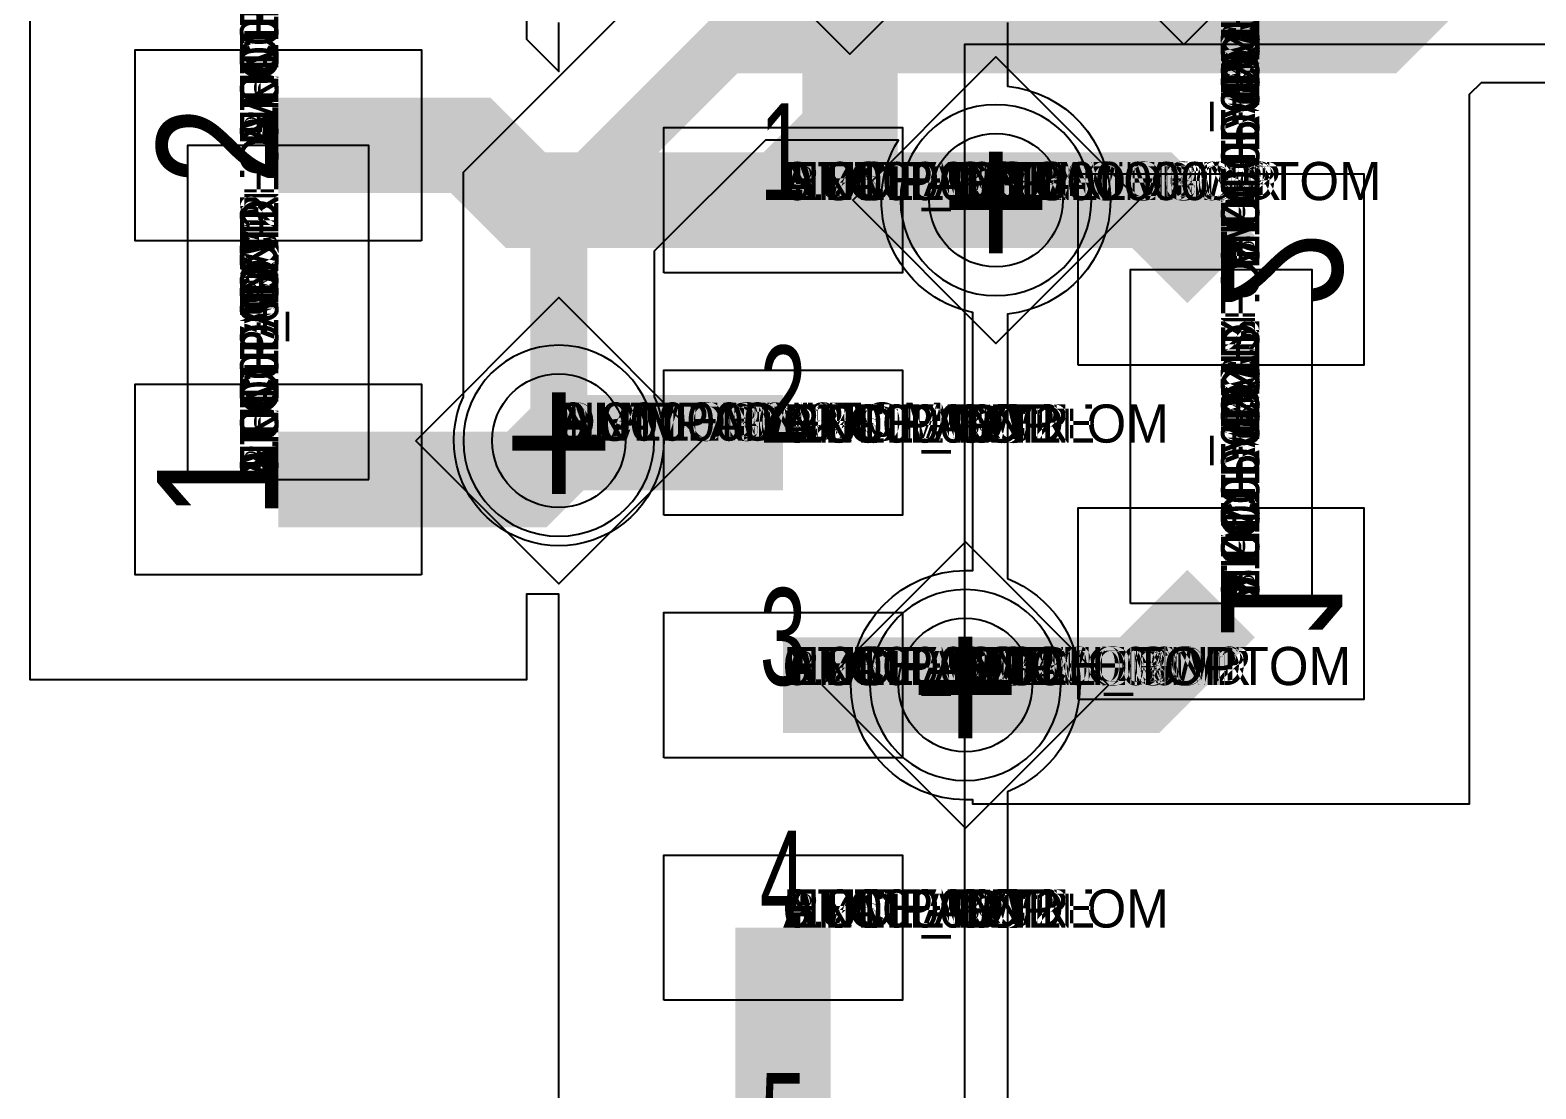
# Model space of a CAD drawing. Extents: x 0 to 323, y 0 to 320.
# Drawn here: x 41.52 to 49.41, y 248.64 to 254.18 of the extents above; entities that cross this region are included whole.
import ezdxf
from ezdxf.enums import TextEntityAlignment as Align

# ---------------------------------------------------------------- set-up
doc = ezdxf.new("R2010")
doc.units = 0
doc.header["$MEASUREMENT"] = 0
doc.layers.get('0').update_dxf_attribs({"linetype": 'CONTINUOUS'})
for name, color, linetype in [('CDN_FIGURES', 7, 'CONTINUOUS'), ('ETCH_BOTTOM', 7, 'CONTINUOUS'), ('ETCH_GND', 3, 'CONTINUOUS'), ('ETCH_INT1', 4, 'CONTINUOUS'), ('ETCH_INT2', 5, 'CONTINUOUS'), ('ETCH_PWR', 6, 'CONTINUOUS'), ('ETCH_TOP', 2, 'CONTINUOUS'), ('MANUFACTURING_NCLEGEND-1-6', 8, 'CONTINUOUS'), ('PACKAGE_GEOMETRY_ASSEMBLY_TOP', 11, 'CONTINUOUS'), ('PACKAGE_GEOMETRY_PIN_NUMBER', 9, 'CONTINUOUS')]:
    doc.layers.add(name, color=color, linetype=linetype)

# ---------------------------------------------------------------- blocks, each defined once
blk = doc.blocks.new('FIGURE_DIAMOND')
at = {"layer": 'CDN_FIGURES'}
blk.add_lwpolyline([(-0.5, 0), (0, 0.5), (0.5, 0), (0, -0.5)], close=True, dxfattribs=at)
blk = doc.blocks.new('PAD_INFO')
for tag in ['SHAPE_TYPE', 'PAD_HEIGHT', 'PAD_LAYER', 'PAD_TYPE', 'PAD_WIDTH']:
    blk.add_attdef(tag, (0, 0), '', height=0.2)
at = {"flags": 2}
blk.add_attdef('CDN_TYPE', (0, 0), '', height=0.2, dxfattribs=at)
blk = doc.blocks.new('DRILL_INFO')
at = {"flags": 2}
blk.add_attdef('CDN_TYPE', (0, 0), '', height=0.2, dxfattribs=at)
for tag in ['FSHAPE', 'FCHAR', 'DRILL_HEIGHT', 'DIAMETER', 'PLATED', 'DRILL_WIDTH']:
    blk.add_attdef(tag, (0, 0), '', height=0.2)
blk = doc.blocks.new('VIA0700X0300')
at = {"layer": 'ETCH_BOTTOM'}
blk.add_circle((0, 0), 0.35, dxfattribs=at)
at = {"layer": 'ETCH_GND'}
blk.add_circle((0, 0), 0.35, dxfattribs=at)
at = {"layer": 'ETCH_INT1'}
blk.add_circle((0, 0), 0.35, dxfattribs=at)
at = {"layer": 'ETCH_INT2'}
blk.add_circle((0, 0), 0.35, dxfattribs=at)
at = {"layer": 'ETCH_PWR'}
blk.add_circle((0, 0), 0.35, dxfattribs=at)
at = {"layer": 'ETCH_TOP'}
blk.add_circle((0, 0), 0.35, dxfattribs=at)
ref = blk.add_blockref('PAD_INFO', (0, 0))
ref.add_attrib('PAD_LAYER', 'ETCH_TOP', (0, 0), dxfattribs={"height": 0.2})
ref.add_attrib('SHAPE_TYPE', 'NULL', (0, 0), dxfattribs={"height": 0.2})
ref.add_attrib('PAD_TYPE', 'ANTIPAD', (0, 0), dxfattribs={"height": 0.2})
ref.add_attrib('PAD_WIDTH', '0.000000', (0, 0), dxfattribs={"height": 0.2})
ref.add_attrib('PAD_HEIGHT', '0.000000', (0, 0), dxfattribs={"height": 0.2})
ref = blk.add_blockref('PAD_INFO', (0, 0))
ref.add_attrib('PAD_LAYER', 'ETCH_GND', (0, 0), dxfattribs={"height": 0.2})
ref.add_attrib('SHAPE_TYPE', 'NULL', (0, 0), dxfattribs={"height": 0.2})
ref.add_attrib('PAD_TYPE', 'ANTIPAD', (0, 0), dxfattribs={"height": 0.2})
ref.add_attrib('PAD_WIDTH', '0.000000', (0, 0), dxfattribs={"height": 0.2})
ref.add_attrib('PAD_HEIGHT', '0.000000', (0, 0), dxfattribs={"height": 0.2})
ref = blk.add_blockref('PAD_INFO', (0, 0))
ref.add_attrib('PAD_LAYER', 'ETCH_INT1', (0, 0), dxfattribs={"height": 0.2})
ref.add_attrib('SHAPE_TYPE', 'NULL', (0, 0), dxfattribs={"height": 0.2})
ref.add_attrib('PAD_TYPE', 'ANTIPAD', (0, 0), dxfattribs={"height": 0.2})
ref.add_attrib('PAD_WIDTH', '0.000000', (0, 0), dxfattribs={"height": 0.2})
ref.add_attrib('PAD_HEIGHT', '0.000000', (0, 0), dxfattribs={"height": 0.2})
ref = blk.add_blockref('PAD_INFO', (0, 0))
ref.add_attrib('PAD_LAYER', 'ETCH_INT2', (0, 0), dxfattribs={"height": 0.2})
ref.add_attrib('SHAPE_TYPE', 'NULL', (0, 0), dxfattribs={"height": 0.2})
ref.add_attrib('PAD_TYPE', 'ANTIPAD', (0, 0), dxfattribs={"height": 0.2})
ref.add_attrib('PAD_WIDTH', '0.000000', (0, 0), dxfattribs={"height": 0.2})
ref.add_attrib('PAD_HEIGHT', '0.000000', (0, 0), dxfattribs={"height": 0.2})
ref = blk.add_blockref('PAD_INFO', (0, 0))
ref.add_attrib('PAD_LAYER', 'ETCH_PWR', (0, 0), dxfattribs={"height": 0.2})
ref.add_attrib('SHAPE_TYPE', 'NULL', (0, 0), dxfattribs={"height": 0.2})
ref.add_attrib('PAD_TYPE', 'ANTIPAD', (0, 0), dxfattribs={"height": 0.2})
ref.add_attrib('PAD_WIDTH', '0.000000', (0, 0), dxfattribs={"height": 0.2})
ref.add_attrib('PAD_HEIGHT', '0.000000', (0, 0), dxfattribs={"height": 0.2})
ref = blk.add_blockref('PAD_INFO', (0, 0))
ref.add_attrib('PAD_LAYER', 'ETCH_BOTTOM', (0, 0), dxfattribs={"height": 0.2})
ref.add_attrib('SHAPE_TYPE', 'NULL', (0, 0), dxfattribs={"height": 0.2})
ref.add_attrib('PAD_TYPE', 'ANTIPAD', (0, 0), dxfattribs={"height": 0.2})
ref.add_attrib('PAD_WIDTH', '0.000000', (0, 0), dxfattribs={"height": 0.2})
ref.add_attrib('PAD_HEIGHT', '0.000000', (0, 0), dxfattribs={"height": 0.2})
ref = blk.add_blockref('PAD_INFO', (0, 0))
ref.add_attrib('PAD_LAYER', 'ETCH_TOP', (0, 0), dxfattribs={"height": 0.2})
ref.add_attrib('SHAPE_TYPE', 'NULL', (0, 0), dxfattribs={"height": 0.2})
ref.add_attrib('PAD_TYPE', 'THERMAL', (0, 0), dxfattribs={"height": 0.2})
ref.add_attrib('PAD_WIDTH', '0.000000', (0, 0), dxfattribs={"height": 0.2})
ref.add_attrib('PAD_HEIGHT', '0.000000', (0, 0), dxfattribs={"height": 0.2})
ref = blk.add_blockref('PAD_INFO', (0, 0))
ref.add_attrib('PAD_LAYER', 'ETCH_GND', (0, 0), dxfattribs={"height": 0.2})
ref.add_attrib('SHAPE_TYPE', 'NULL', (0, 0), dxfattribs={"height": 0.2})
ref.add_attrib('PAD_TYPE', 'THERMAL', (0, 0), dxfattribs={"height": 0.2})
ref.add_attrib('PAD_WIDTH', '0.000000', (0, 0), dxfattribs={"height": 0.2})
ref.add_attrib('PAD_HEIGHT', '0.000000', (0, 0), dxfattribs={"height": 0.2})
ref = blk.add_blockref('PAD_INFO', (0, 0))
ref.add_attrib('PAD_LAYER', 'ETCH_INT1', (0, 0), dxfattribs={"height": 0.2})
ref.add_attrib('SHAPE_TYPE', 'NULL', (0, 0), dxfattribs={"height": 0.2})
ref.add_attrib('PAD_TYPE', 'THERMAL', (0, 0), dxfattribs={"height": 0.2})
ref.add_attrib('PAD_WIDTH', '0.000000', (0, 0), dxfattribs={"height": 0.2})
ref.add_attrib('PAD_HEIGHT', '0.000000', (0, 0), dxfattribs={"height": 0.2})
ref = blk.add_blockref('PAD_INFO', (0, 0))
ref.add_attrib('PAD_LAYER', 'ETCH_INT2', (0, 0), dxfattribs={"height": 0.2})
ref.add_attrib('SHAPE_TYPE', 'NULL', (0, 0), dxfattribs={"height": 0.2})
ref.add_attrib('PAD_TYPE', 'THERMAL', (0, 0), dxfattribs={"height": 0.2})
ref.add_attrib('PAD_WIDTH', '0.000000', (0, 0), dxfattribs={"height": 0.2})
ref.add_attrib('PAD_HEIGHT', '0.000000', (0, 0), dxfattribs={"height": 0.2})
ref = blk.add_blockref('PAD_INFO', (0, 0))
ref.add_attrib('PAD_LAYER', 'ETCH_PWR', (0, 0), dxfattribs={"height": 0.2})
ref.add_attrib('SHAPE_TYPE', 'NULL', (0, 0), dxfattribs={"height": 0.2})
ref.add_attrib('PAD_TYPE', 'THERMAL', (0, 0), dxfattribs={"height": 0.2})
ref.add_attrib('PAD_WIDTH', '0.000000', (0, 0), dxfattribs={"height": 0.2})
ref.add_attrib('PAD_HEIGHT', '0.000000', (0, 0), dxfattribs={"height": 0.2})
ref = blk.add_blockref('PAD_INFO', (0, 0))
ref.add_attrib('PAD_LAYER', 'ETCH_BOTTOM', (0, 0), dxfattribs={"height": 0.2})
ref.add_attrib('SHAPE_TYPE', 'NULL', (0, 0), dxfattribs={"height": 0.2})
ref.add_attrib('PAD_TYPE', 'THERMAL', (0, 0), dxfattribs={"height": 0.2})
ref.add_attrib('PAD_WIDTH', '0.000000', (0, 0), dxfattribs={"height": 0.2})
ref.add_attrib('PAD_HEIGHT', '0.000000', (0, 0), dxfattribs={"height": 0.2})
ref = blk.add_blockref('PAD_INFO', (0, 0))
ref.add_attrib('PAD_LAYER', 'ETCH_TOP', (0, 0), dxfattribs={"height": 0.2})
ref.add_attrib('SHAPE_TYPE', 'CIRCLE', (0, 0), dxfattribs={"height": 0.2})
ref.add_attrib('PAD_TYPE', 'REGULAR', (0, 0), dxfattribs={"height": 0.2})
ref.add_attrib('PAD_WIDTH', '0.700000', (0, 0), dxfattribs={"height": 0.2})
ref.add_attrib('PAD_HEIGHT', '0.700000', (0, 0), dxfattribs={"height": 0.2})
ref = blk.add_blockref('PAD_INFO', (0, 0))
ref.add_attrib('PAD_LAYER', 'ETCH_GND', (0, 0), dxfattribs={"height": 0.2})
ref.add_attrib('SHAPE_TYPE', 'CIRCLE', (0, 0), dxfattribs={"height": 0.2})
ref.add_attrib('PAD_TYPE', 'REGULAR', (0, 0), dxfattribs={"height": 0.2})
ref.add_attrib('PAD_WIDTH', '0.700000', (0, 0), dxfattribs={"height": 0.2})
ref.add_attrib('PAD_HEIGHT', '0.700000', (0, 0), dxfattribs={"height": 0.2})
ref = blk.add_blockref('PAD_INFO', (0, 0))
ref.add_attrib('PAD_LAYER', 'ETCH_INT1', (0, 0), dxfattribs={"height": 0.2})
ref.add_attrib('SHAPE_TYPE', 'CIRCLE', (0, 0), dxfattribs={"height": 0.2})
ref.add_attrib('PAD_TYPE', 'REGULAR', (0, 0), dxfattribs={"height": 0.2})
ref.add_attrib('PAD_WIDTH', '0.700000', (0, 0), dxfattribs={"height": 0.2})
ref.add_attrib('PAD_HEIGHT', '0.700000', (0, 0), dxfattribs={"height": 0.2})
ref = blk.add_blockref('PAD_INFO', (0, 0))
ref.add_attrib('PAD_LAYER', 'ETCH_INT2', (0, 0), dxfattribs={"height": 0.2})
ref.add_attrib('SHAPE_TYPE', 'CIRCLE', (0, 0), dxfattribs={"height": 0.2})
ref.add_attrib('PAD_TYPE', 'REGULAR', (0, 0), dxfattribs={"height": 0.2})
ref.add_attrib('PAD_WIDTH', '0.700000', (0, 0), dxfattribs={"height": 0.2})
ref.add_attrib('PAD_HEIGHT', '0.700000', (0, 0), dxfattribs={"height": 0.2})
ref = blk.add_blockref('PAD_INFO', (0, 0))
ref.add_attrib('PAD_LAYER', 'ETCH_PWR', (0, 0), dxfattribs={"height": 0.2})
ref.add_attrib('SHAPE_TYPE', 'CIRCLE', (0, 0), dxfattribs={"height": 0.2})
ref.add_attrib('PAD_TYPE', 'REGULAR', (0, 0), dxfattribs={"height": 0.2})
ref.add_attrib('PAD_WIDTH', '0.700000', (0, 0), dxfattribs={"height": 0.2})
ref.add_attrib('PAD_HEIGHT', '0.700000', (0, 0), dxfattribs={"height": 0.2})
ref = blk.add_blockref('PAD_INFO', (0, 0))
ref.add_attrib('PAD_LAYER', 'ETCH_BOTTOM', (0, 0), dxfattribs={"height": 0.2})
ref.add_attrib('SHAPE_TYPE', 'CIRCLE', (0, 0), dxfattribs={"height": 0.2})
ref.add_attrib('PAD_TYPE', 'REGULAR', (0, 0), dxfattribs={"height": 0.2})
ref.add_attrib('PAD_WIDTH', '0.700000', (0, 0), dxfattribs={"height": 0.2})
ref.add_attrib('PAD_HEIGHT', '0.700000', (0, 0), dxfattribs={"height": 0.2})
ref = blk.add_blockref('DRILL_INFO', (0, 0))
ref.add_attrib('DIAMETER', '0.300000', (0, 0), dxfattribs={"height": 0.2})
ref.add_attrib('PLATED', 'PLATED', (0, 0), dxfattribs={"height": 0.2})
ref.add_attrib('FSHAPE', 'DIAMOND', (0, 0), dxfattribs={"height": 0.2})
ref.add_attrib('FCHAR', '+', (0, 0), dxfattribs={"height": 0.2})
ref.add_attrib('DRILL_WIDTH', '1.500000', (0, 0), dxfattribs={"height": 0.2})
ref.add_attrib('DRILL_HEIGHT', '1.500000', (0, 0), dxfattribs={"height": 0.2})
for tag in ['CDN_TYPE', 'PIN']:
    blk.add_attdef(tag, (0, 0), '', height=0.2)
at = {"flags": 2}
for tag in ['PSTKNAME', 'BBV']:
    blk.add_attdef(tag, (0, 0), '', height=0.2, dxfattribs=at)
blk = doc.blocks.new('RC1000X1500TS')
at = {"layer": 'ETCH_TOP'}
blk.add_lwpolyline([(-0.5, -0.75), (-0.5, 0.75), (0.5, 0.75), (0.5, -0.75)], close=True, dxfattribs=at)
ref = blk.add_blockref('PAD_INFO', (0, 0))
ref.add_attrib('PAD_LAYER', 'ETCH_TOP', (0, 0), dxfattribs={"height": 0.2})
ref.add_attrib('SHAPE_TYPE', 'NULL', (0, 0), dxfattribs={"height": 0.2})
ref.add_attrib('PAD_TYPE', 'ANTIPAD', (0, 0), dxfattribs={"height": 0.2})
ref.add_attrib('PAD_WIDTH', '0.000000', (0, 0), dxfattribs={"height": 0.2})
ref.add_attrib('PAD_HEIGHT', '0.000000', (0, 0), dxfattribs={"height": 0.2})
ref = blk.add_blockref('PAD_INFO', (0, 0))
ref.add_attrib('PAD_LAYER', 'ETCH_GND', (0, 0), dxfattribs={"height": 0.2})
ref.add_attrib('SHAPE_TYPE', 'NULL', (0, 0), dxfattribs={"height": 0.2})
ref.add_attrib('PAD_TYPE', 'ANTIPAD', (0, 0), dxfattribs={"height": 0.2})
ref.add_attrib('PAD_WIDTH', '0.000000', (0, 0), dxfattribs={"height": 0.2})
ref.add_attrib('PAD_HEIGHT', '0.000000', (0, 0), dxfattribs={"height": 0.2})
ref = blk.add_blockref('PAD_INFO', (0, 0))
ref.add_attrib('PAD_LAYER', 'ETCH_INT1', (0, 0), dxfattribs={"height": 0.2})
ref.add_attrib('SHAPE_TYPE', 'NULL', (0, 0), dxfattribs={"height": 0.2})
ref.add_attrib('PAD_TYPE', 'ANTIPAD', (0, 0), dxfattribs={"height": 0.2})
ref.add_attrib('PAD_WIDTH', '0.000000', (0, 0), dxfattribs={"height": 0.2})
ref.add_attrib('PAD_HEIGHT', '0.000000', (0, 0), dxfattribs={"height": 0.2})
ref = blk.add_blockref('PAD_INFO', (0, 0))
ref.add_attrib('PAD_LAYER', 'ETCH_INT2', (0, 0), dxfattribs={"height": 0.2})
ref.add_attrib('SHAPE_TYPE', 'NULL', (0, 0), dxfattribs={"height": 0.2})
ref.add_attrib('PAD_TYPE', 'ANTIPAD', (0, 0), dxfattribs={"height": 0.2})
ref.add_attrib('PAD_WIDTH', '0.000000', (0, 0), dxfattribs={"height": 0.2})
ref.add_attrib('PAD_HEIGHT', '0.000000', (0, 0), dxfattribs={"height": 0.2})
ref = blk.add_blockref('PAD_INFO', (0, 0))
ref.add_attrib('PAD_LAYER', 'ETCH_PWR', (0, 0), dxfattribs={"height": 0.2})
ref.add_attrib('SHAPE_TYPE', 'NULL', (0, 0), dxfattribs={"height": 0.2})
ref.add_attrib('PAD_TYPE', 'ANTIPAD', (0, 0), dxfattribs={"height": 0.2})
ref.add_attrib('PAD_WIDTH', '0.000000', (0, 0), dxfattribs={"height": 0.2})
ref.add_attrib('PAD_HEIGHT', '0.000000', (0, 0), dxfattribs={"height": 0.2})
ref = blk.add_blockref('PAD_INFO', (0, 0))
ref.add_attrib('PAD_LAYER', 'ETCH_BOTTOM', (0, 0), dxfattribs={"height": 0.2})
ref.add_attrib('SHAPE_TYPE', 'NULL', (0, 0), dxfattribs={"height": 0.2})
ref.add_attrib('PAD_TYPE', 'ANTIPAD', (0, 0), dxfattribs={"height": 0.2})
ref.add_attrib('PAD_WIDTH', '0.000000', (0, 0), dxfattribs={"height": 0.2})
ref.add_attrib('PAD_HEIGHT', '0.000000', (0, 0), dxfattribs={"height": 0.2})
ref = blk.add_blockref('PAD_INFO', (0, 0))
ref.add_attrib('PAD_LAYER', 'ETCH_TOP', (0, 0), dxfattribs={"height": 0.2})
ref.add_attrib('SHAPE_TYPE', 'NULL', (0, 0), dxfattribs={"height": 0.2})
ref.add_attrib('PAD_TYPE', 'THERMAL', (0, 0), dxfattribs={"height": 0.2})
ref.add_attrib('PAD_WIDTH', '0.000000', (0, 0), dxfattribs={"height": 0.2})
ref.add_attrib('PAD_HEIGHT', '0.000000', (0, 0), dxfattribs={"height": 0.2})
ref = blk.add_blockref('PAD_INFO', (0, 0))
ref.add_attrib('PAD_LAYER', 'ETCH_GND', (0, 0), dxfattribs={"height": 0.2})
ref.add_attrib('SHAPE_TYPE', 'NULL', (0, 0), dxfattribs={"height": 0.2})
ref.add_attrib('PAD_TYPE', 'THERMAL', (0, 0), dxfattribs={"height": 0.2})
ref.add_attrib('PAD_WIDTH', '0.000000', (0, 0), dxfattribs={"height": 0.2})
ref.add_attrib('PAD_HEIGHT', '0.000000', (0, 0), dxfattribs={"height": 0.2})
ref = blk.add_blockref('PAD_INFO', (0, 0))
ref.add_attrib('PAD_LAYER', 'ETCH_INT1', (0, 0), dxfattribs={"height": 0.2})
ref.add_attrib('SHAPE_TYPE', 'NULL', (0, 0), dxfattribs={"height": 0.2})
ref.add_attrib('PAD_TYPE', 'THERMAL', (0, 0), dxfattribs={"height": 0.2})
ref.add_attrib('PAD_WIDTH', '0.000000', (0, 0), dxfattribs={"height": 0.2})
ref.add_attrib('PAD_HEIGHT', '0.000000', (0, 0), dxfattribs={"height": 0.2})
ref = blk.add_blockref('PAD_INFO', (0, 0))
ref.add_attrib('PAD_LAYER', 'ETCH_INT2', (0, 0), dxfattribs={"height": 0.2})
ref.add_attrib('SHAPE_TYPE', 'NULL', (0, 0), dxfattribs={"height": 0.2})
ref.add_attrib('PAD_TYPE', 'THERMAL', (0, 0), dxfattribs={"height": 0.2})
ref.add_attrib('PAD_WIDTH', '0.000000', (0, 0), dxfattribs={"height": 0.2})
ref.add_attrib('PAD_HEIGHT', '0.000000', (0, 0), dxfattribs={"height": 0.2})
ref = blk.add_blockref('PAD_INFO', (0, 0))
ref.add_attrib('PAD_LAYER', 'ETCH_PWR', (0, 0), dxfattribs={"height": 0.2})
ref.add_attrib('SHAPE_TYPE', 'NULL', (0, 0), dxfattribs={"height": 0.2})
ref.add_attrib('PAD_TYPE', 'THERMAL', (0, 0), dxfattribs={"height": 0.2})
ref.add_attrib('PAD_WIDTH', '0.000000', (0, 0), dxfattribs={"height": 0.2})
ref.add_attrib('PAD_HEIGHT', '0.000000', (0, 0), dxfattribs={"height": 0.2})
ref = blk.add_blockref('PAD_INFO', (0, 0))
ref.add_attrib('PAD_LAYER', 'ETCH_BOTTOM', (0, 0), dxfattribs={"height": 0.2})
ref.add_attrib('SHAPE_TYPE', 'NULL', (0, 0), dxfattribs={"height": 0.2})
ref.add_attrib('PAD_TYPE', 'THERMAL', (0, 0), dxfattribs={"height": 0.2})
ref.add_attrib('PAD_WIDTH', '0.000000', (0, 0), dxfattribs={"height": 0.2})
ref.add_attrib('PAD_HEIGHT', '0.000000', (0, 0), dxfattribs={"height": 0.2})
ref = blk.add_blockref('PAD_INFO', (0, 0))
ref.add_attrib('PAD_LAYER', 'ETCH_GND', (0, 0), dxfattribs={"height": 0.2})
ref.add_attrib('SHAPE_TYPE', 'NULL', (0, 0), dxfattribs={"height": 0.2})
ref.add_attrib('PAD_TYPE', 'REGULAR', (0, 0), dxfattribs={"height": 0.2})
ref.add_attrib('PAD_WIDTH', '0.000000', (0, 0), dxfattribs={"height": 0.2})
ref.add_attrib('PAD_HEIGHT', '0.000000', (0, 0), dxfattribs={"height": 0.2})
ref = blk.add_blockref('PAD_INFO', (0, 0))
ref.add_attrib('PAD_LAYER', 'ETCH_INT1', (0, 0), dxfattribs={"height": 0.2})
ref.add_attrib('SHAPE_TYPE', 'NULL', (0, 0), dxfattribs={"height": 0.2})
ref.add_attrib('PAD_TYPE', 'REGULAR', (0, 0), dxfattribs={"height": 0.2})
ref.add_attrib('PAD_WIDTH', '0.000000', (0, 0), dxfattribs={"height": 0.2})
ref.add_attrib('PAD_HEIGHT', '0.000000', (0, 0), dxfattribs={"height": 0.2})
ref = blk.add_blockref('PAD_INFO', (0, 0))
ref.add_attrib('PAD_LAYER', 'ETCH_INT2', (0, 0), dxfattribs={"height": 0.2})
ref.add_attrib('SHAPE_TYPE', 'NULL', (0, 0), dxfattribs={"height": 0.2})
ref.add_attrib('PAD_TYPE', 'REGULAR', (0, 0), dxfattribs={"height": 0.2})
ref.add_attrib('PAD_WIDTH', '0.000000', (0, 0), dxfattribs={"height": 0.2})
ref.add_attrib('PAD_HEIGHT', '0.000000', (0, 0), dxfattribs={"height": 0.2})
ref = blk.add_blockref('PAD_INFO', (0, 0))
ref.add_attrib('PAD_LAYER', 'ETCH_PWR', (0, 0), dxfattribs={"height": 0.2})
ref.add_attrib('SHAPE_TYPE', 'NULL', (0, 0), dxfattribs={"height": 0.2})
ref.add_attrib('PAD_TYPE', 'REGULAR', (0, 0), dxfattribs={"height": 0.2})
ref.add_attrib('PAD_WIDTH', '0.000000', (0, 0), dxfattribs={"height": 0.2})
ref.add_attrib('PAD_HEIGHT', '0.000000', (0, 0), dxfattribs={"height": 0.2})
ref = blk.add_blockref('PAD_INFO', (0, 0))
ref.add_attrib('PAD_LAYER', 'ETCH_BOTTOM', (0, 0), dxfattribs={"height": 0.2})
ref.add_attrib('SHAPE_TYPE', 'NULL', (0, 0), dxfattribs={"height": 0.2})
ref.add_attrib('PAD_TYPE', 'REGULAR', (0, 0), dxfattribs={"height": 0.2})
ref.add_attrib('PAD_WIDTH', '0.000000', (0, 0), dxfattribs={"height": 0.2})
ref.add_attrib('PAD_HEIGHT', '0.000000', (0, 0), dxfattribs={"height": 0.2})
ref = blk.add_blockref('DRILL_INFO', (0, 0))
ref.add_attrib('DIAMETER', '0.000000', (0, 0), dxfattribs={"height": 0.2})
ref.add_attrib('PLATED', 'PLATED', (0, 0), dxfattribs={"height": 0.2})
ref.add_attrib('FSHAPE', 'NULL', (0, 0), dxfattribs={"height": 0.2})
ref.add_attrib('DRILL_WIDTH', '0.000000', (0, 0), dxfattribs={"height": 0.2})
ref.add_attrib('DRILL_HEIGHT', '0.000000', (0, 0), dxfattribs={"height": 0.2})
ref = blk.add_blockref('PAD_INFO', (0, 0))
ref.add_attrib('PAD_LAYER', 'ETCH_TOP', (0, 0), dxfattribs={"height": 0.2})
ref.add_attrib('SHAPE_TYPE', 'RECTANGLE', (0, 0), dxfattribs={"height": 0.2})
ref.add_attrib('PAD_TYPE', 'REGULAR', (0, 0), dxfattribs={"height": 0.2})
ref.add_attrib('PAD_WIDTH', '1.000000', (0, 0), dxfattribs={"height": 0.2})
ref.add_attrib('PAD_HEIGHT', '1.500000', (0, 0), dxfattribs={"height": 0.2})
for tag in ['CDN_TYPE', 'PIN']:
    blk.add_attdef(tag, (0, 0), '', height=0.2)
at = {"flags": 2}
for tag in ['PSTKNAME', 'BBV']:
    blk.add_attdef(tag, (0, 0), '', height=0.2, dxfattribs=at)
blk = doc.blocks.new('F56')
at = {"layer": 'PACKAGE_GEOMETRY_ASSEMBLY_TOP'}
blk.add_lwpolyline([(0, -0.475), (1.75, -0.475), (1.75, 0.475), (0, 0.475)], close=True, dxfattribs=at)
at = {"layer": 'ETCH_TOP'}
ref = blk.add_blockref('RC1000X1500TS', (0, 0), dxfattribs=at)
ref.add_attrib('CDN_TYPE', 'PIN', (0, 0), dxfattribs={"height": 0.2})
ref.add_attrib('PIN', '1', (0, 0), dxfattribs={"height": 0.2})
ref = blk.add_blockref('RC1000X1500TS', (1.75, 0), dxfattribs=at)
ref.add_attrib('CDN_TYPE', 'PIN', (0, 0), dxfattribs={"height": 0.2})
ref.add_attrib('PIN', '2', (0, 0), dxfattribs={"height": 0.2})
at = {"flags": 2}
for tag in ['SYMBOL_TYPE', 'CDN_TYPE', 'REFDES']:
    blk.add_attdef(tag, (0, 0), '', height=0.2, dxfattribs=at)
blk = doc.blocks.new('RC1250X0760TS')
at = {"layer": 'ETCH_TOP'}
blk.add_lwpolyline([(-0.625, -0.38), (-0.625, 0.38), (0.625, 0.38), (0.625, -0.38)], close=True, dxfattribs=at)
ref = blk.add_blockref('PAD_INFO', (0, 0))
ref.add_attrib('PAD_LAYER', 'ETCH_TOP', (0, 0), dxfattribs={"height": 0.2})
ref.add_attrib('SHAPE_TYPE', 'NULL', (0, 0), dxfattribs={"height": 0.2})
ref.add_attrib('PAD_TYPE', 'ANTIPAD', (0, 0), dxfattribs={"height": 0.2})
ref.add_attrib('PAD_WIDTH', '0.000000', (0, 0), dxfattribs={"height": 0.2})
ref.add_attrib('PAD_HEIGHT', '0.000000', (0, 0), dxfattribs={"height": 0.2})
ref = blk.add_blockref('PAD_INFO', (0, 0))
ref.add_attrib('PAD_LAYER', 'ETCH_GND', (0, 0), dxfattribs={"height": 0.2})
ref.add_attrib('SHAPE_TYPE', 'NULL', (0, 0), dxfattribs={"height": 0.2})
ref.add_attrib('PAD_TYPE', 'ANTIPAD', (0, 0), dxfattribs={"height": 0.2})
ref.add_attrib('PAD_WIDTH', '0.000000', (0, 0), dxfattribs={"height": 0.2})
ref.add_attrib('PAD_HEIGHT', '0.000000', (0, 0), dxfattribs={"height": 0.2})
ref = blk.add_blockref('PAD_INFO', (0, 0))
ref.add_attrib('PAD_LAYER', 'ETCH_INT1', (0, 0), dxfattribs={"height": 0.2})
ref.add_attrib('SHAPE_TYPE', 'NULL', (0, 0), dxfattribs={"height": 0.2})
ref.add_attrib('PAD_TYPE', 'ANTIPAD', (0, 0), dxfattribs={"height": 0.2})
ref.add_attrib('PAD_WIDTH', '0.000000', (0, 0), dxfattribs={"height": 0.2})
ref.add_attrib('PAD_HEIGHT', '0.000000', (0, 0), dxfattribs={"height": 0.2})
ref = blk.add_blockref('PAD_INFO', (0, 0))
ref.add_attrib('PAD_LAYER', 'ETCH_INT2', (0, 0), dxfattribs={"height": 0.2})
ref.add_attrib('SHAPE_TYPE', 'NULL', (0, 0), dxfattribs={"height": 0.2})
ref.add_attrib('PAD_TYPE', 'ANTIPAD', (0, 0), dxfattribs={"height": 0.2})
ref.add_attrib('PAD_WIDTH', '0.000000', (0, 0), dxfattribs={"height": 0.2})
ref.add_attrib('PAD_HEIGHT', '0.000000', (0, 0), dxfattribs={"height": 0.2})
ref = blk.add_blockref('PAD_INFO', (0, 0))
ref.add_attrib('PAD_LAYER', 'ETCH_PWR', (0, 0), dxfattribs={"height": 0.2})
ref.add_attrib('SHAPE_TYPE', 'NULL', (0, 0), dxfattribs={"height": 0.2})
ref.add_attrib('PAD_TYPE', 'ANTIPAD', (0, 0), dxfattribs={"height": 0.2})
ref.add_attrib('PAD_WIDTH', '0.000000', (0, 0), dxfattribs={"height": 0.2})
ref.add_attrib('PAD_HEIGHT', '0.000000', (0, 0), dxfattribs={"height": 0.2})
ref = blk.add_blockref('PAD_INFO', (0, 0))
ref.add_attrib('PAD_LAYER', 'ETCH_BOTTOM', (0, 0), dxfattribs={"height": 0.2})
ref.add_attrib('SHAPE_TYPE', 'NULL', (0, 0), dxfattribs={"height": 0.2})
ref.add_attrib('PAD_TYPE', 'ANTIPAD', (0, 0), dxfattribs={"height": 0.2})
ref.add_attrib('PAD_WIDTH', '0.000000', (0, 0), dxfattribs={"height": 0.2})
ref.add_attrib('PAD_HEIGHT', '0.000000', (0, 0), dxfattribs={"height": 0.2})
ref = blk.add_blockref('PAD_INFO', (0, 0))
ref.add_attrib('PAD_LAYER', 'ETCH_TOP', (0, 0), dxfattribs={"height": 0.2})
ref.add_attrib('SHAPE_TYPE', 'NULL', (0, 0), dxfattribs={"height": 0.2})
ref.add_attrib('PAD_TYPE', 'THERMAL', (0, 0), dxfattribs={"height": 0.2})
ref.add_attrib('PAD_WIDTH', '0.000000', (0, 0), dxfattribs={"height": 0.2})
ref.add_attrib('PAD_HEIGHT', '0.000000', (0, 0), dxfattribs={"height": 0.2})
ref = blk.add_blockref('PAD_INFO', (0, 0))
ref.add_attrib('PAD_LAYER', 'ETCH_GND', (0, 0), dxfattribs={"height": 0.2})
ref.add_attrib('SHAPE_TYPE', 'NULL', (0, 0), dxfattribs={"height": 0.2})
ref.add_attrib('PAD_TYPE', 'THERMAL', (0, 0), dxfattribs={"height": 0.2})
ref.add_attrib('PAD_WIDTH', '0.000000', (0, 0), dxfattribs={"height": 0.2})
ref.add_attrib('PAD_HEIGHT', '0.000000', (0, 0), dxfattribs={"height": 0.2})
ref = blk.add_blockref('PAD_INFO', (0, 0))
ref.add_attrib('PAD_LAYER', 'ETCH_INT1', (0, 0), dxfattribs={"height": 0.2})
ref.add_attrib('SHAPE_TYPE', 'NULL', (0, 0), dxfattribs={"height": 0.2})
ref.add_attrib('PAD_TYPE', 'THERMAL', (0, 0), dxfattribs={"height": 0.2})
ref.add_attrib('PAD_WIDTH', '0.000000', (0, 0), dxfattribs={"height": 0.2})
ref.add_attrib('PAD_HEIGHT', '0.000000', (0, 0), dxfattribs={"height": 0.2})
ref = blk.add_blockref('PAD_INFO', (0, 0))
ref.add_attrib('PAD_LAYER', 'ETCH_INT2', (0, 0), dxfattribs={"height": 0.2})
ref.add_attrib('SHAPE_TYPE', 'NULL', (0, 0), dxfattribs={"height": 0.2})
ref.add_attrib('PAD_TYPE', 'THERMAL', (0, 0), dxfattribs={"height": 0.2})
ref.add_attrib('PAD_WIDTH', '0.000000', (0, 0), dxfattribs={"height": 0.2})
ref.add_attrib('PAD_HEIGHT', '0.000000', (0, 0), dxfattribs={"height": 0.2})
ref = blk.add_blockref('PAD_INFO', (0, 0))
ref.add_attrib('PAD_LAYER', 'ETCH_PWR', (0, 0), dxfattribs={"height": 0.2})
ref.add_attrib('SHAPE_TYPE', 'NULL', (0, 0), dxfattribs={"height": 0.2})
ref.add_attrib('PAD_TYPE', 'THERMAL', (0, 0), dxfattribs={"height": 0.2})
ref.add_attrib('PAD_WIDTH', '0.000000', (0, 0), dxfattribs={"height": 0.2})
ref.add_attrib('PAD_HEIGHT', '0.000000', (0, 0), dxfattribs={"height": 0.2})
ref = blk.add_blockref('PAD_INFO', (0, 0))
ref.add_attrib('PAD_LAYER', 'ETCH_BOTTOM', (0, 0), dxfattribs={"height": 0.2})
ref.add_attrib('SHAPE_TYPE', 'NULL', (0, 0), dxfattribs={"height": 0.2})
ref.add_attrib('PAD_TYPE', 'THERMAL', (0, 0), dxfattribs={"height": 0.2})
ref.add_attrib('PAD_WIDTH', '0.000000', (0, 0), dxfattribs={"height": 0.2})
ref.add_attrib('PAD_HEIGHT', '0.000000', (0, 0), dxfattribs={"height": 0.2})
ref = blk.add_blockref('PAD_INFO', (0, 0))
ref.add_attrib('PAD_LAYER', 'ETCH_TOP', (0, 0), dxfattribs={"height": 0.2})
ref.add_attrib('SHAPE_TYPE', 'RECTANGLE', (0, 0), dxfattribs={"height": 0.2})
ref.add_attrib('PAD_TYPE', 'REGULAR', (0, 0), dxfattribs={"height": 0.2})
ref.add_attrib('PAD_WIDTH', '1.250000', (0, 0), dxfattribs={"height": 0.2})
ref.add_attrib('PAD_HEIGHT', '0.760000', (0, 0), dxfattribs={"height": 0.2})
ref = blk.add_blockref('PAD_INFO', (0, 0))
ref.add_attrib('PAD_LAYER', 'ETCH_GND', (0, 0), dxfattribs={"height": 0.2})
ref.add_attrib('SHAPE_TYPE', 'NULL', (0, 0), dxfattribs={"height": 0.2})
ref.add_attrib('PAD_TYPE', 'REGULAR', (0, 0), dxfattribs={"height": 0.2})
ref.add_attrib('PAD_WIDTH', '0.000000', (0, 0), dxfattribs={"height": 0.2})
ref.add_attrib('PAD_HEIGHT', '0.000000', (0, 0), dxfattribs={"height": 0.2})
ref = blk.add_blockref('PAD_INFO', (0, 0))
ref.add_attrib('PAD_LAYER', 'ETCH_INT1', (0, 0), dxfattribs={"height": 0.2})
ref.add_attrib('SHAPE_TYPE', 'NULL', (0, 0), dxfattribs={"height": 0.2})
ref.add_attrib('PAD_TYPE', 'REGULAR', (0, 0), dxfattribs={"height": 0.2})
ref.add_attrib('PAD_WIDTH', '0.000000', (0, 0), dxfattribs={"height": 0.2})
ref.add_attrib('PAD_HEIGHT', '0.000000', (0, 0), dxfattribs={"height": 0.2})
ref = blk.add_blockref('PAD_INFO', (0, 0))
ref.add_attrib('PAD_LAYER', 'ETCH_INT2', (0, 0), dxfattribs={"height": 0.2})
ref.add_attrib('SHAPE_TYPE', 'NULL', (0, 0), dxfattribs={"height": 0.2})
ref.add_attrib('PAD_TYPE', 'REGULAR', (0, 0), dxfattribs={"height": 0.2})
ref.add_attrib('PAD_WIDTH', '0.000000', (0, 0), dxfattribs={"height": 0.2})
ref.add_attrib('PAD_HEIGHT', '0.000000', (0, 0), dxfattribs={"height": 0.2})
ref = blk.add_blockref('PAD_INFO', (0, 0))
ref.add_attrib('PAD_LAYER', 'ETCH_PWR', (0, 0), dxfattribs={"height": 0.2})
ref.add_attrib('SHAPE_TYPE', 'NULL', (0, 0), dxfattribs={"height": 0.2})
ref.add_attrib('PAD_TYPE', 'REGULAR', (0, 0), dxfattribs={"height": 0.2})
ref.add_attrib('PAD_WIDTH', '0.000000', (0, 0), dxfattribs={"height": 0.2})
ref.add_attrib('PAD_HEIGHT', '0.000000', (0, 0), dxfattribs={"height": 0.2})
ref = blk.add_blockref('PAD_INFO', (0, 0))
ref.add_attrib('PAD_LAYER', 'ETCH_BOTTOM', (0, 0), dxfattribs={"height": 0.2})
ref.add_attrib('SHAPE_TYPE', 'NULL', (0, 0), dxfattribs={"height": 0.2})
ref.add_attrib('PAD_TYPE', 'REGULAR', (0, 0), dxfattribs={"height": 0.2})
ref.add_attrib('PAD_WIDTH', '0.000000', (0, 0), dxfattribs={"height": 0.2})
ref.add_attrib('PAD_HEIGHT', '0.000000', (0, 0), dxfattribs={"height": 0.2})
ref = blk.add_blockref('DRILL_INFO', (0, 0))
ref.add_attrib('DIAMETER', '0.000000', (0, 0), dxfattribs={"height": 0.2})
ref.add_attrib('PLATED', 'PLATED', (0, 0), dxfattribs={"height": 0.2})
ref.add_attrib('FSHAPE', 'NULL', (0, 0), dxfattribs={"height": 0.2})
ref.add_attrib('DRILL_WIDTH', '0.000000', (0, 0), dxfattribs={"height": 0.2})
ref.add_attrib('DRILL_HEIGHT', '0.000000', (0, 0), dxfattribs={"height": 0.2})
for tag in ['CDN_TYPE', 'PIN']:
    blk.add_attdef(tag, (0, 0), '', height=0.2)
at = {"flags": 2}
for tag in ['PSTKNAME', 'BBV']:
    blk.add_attdef(tag, (0, 0), '', height=0.2, dxfattribs=at)
blk = doc.blocks.new('SO-24W')
at = {"layer": 'PACKAGE_GEOMETRY_ASSEMBLY_TOP'}
blk.add_lwpolyline([(-3.8, -7.8), (3.8, -7.8), (3.8, 7.8), (-3.8, 7.8)], close=True, dxfattribs=at)
at = {"layer": 'ETCH_TOP'}
ref = blk.add_blockref('RC1250X0760TS', (-4.75, 6.985), dxfattribs=at)
ref.add_attrib('CDN_TYPE', 'PIN', (0, 0), dxfattribs={"height": 0.2})
ref.add_attrib('PIN', '1', (0, 0), dxfattribs={"height": 0.2})
ref = blk.add_blockref('RC1250X0760TS', (-4.75, 5.715), dxfattribs=at)
ref.add_attrib('CDN_TYPE', 'PIN', (0, 0), dxfattribs={"height": 0.2})
ref.add_attrib('PIN', '2', (0, 0), dxfattribs={"height": 0.2})
ref = blk.add_blockref('RC1250X0760TS', (-4.75, 4.445), dxfattribs=at)
ref.add_attrib('CDN_TYPE', 'PIN', (0, 0), dxfattribs={"height": 0.2})
ref.add_attrib('PIN', '3', (0, 0), dxfattribs={"height": 0.2})
ref = blk.add_blockref('RC1250X0760TS', (-4.75, 3.175), dxfattribs=at)
ref.add_attrib('CDN_TYPE', 'PIN', (0, 0), dxfattribs={"height": 0.2})
ref.add_attrib('PIN', '4', (0, 0), dxfattribs={"height": 0.2})
at = {"flags": 2}
for tag in ['SYMBOL_TYPE', 'CDN_TYPE', 'REFDES']:
    blk.add_attdef(tag, (0, 0), '', height=0.2, dxfattribs=at)

msp = doc.modelspace()

# ---------------------------------------------------------------- linework, layer by layer
at = {"layer": 'ETCH_BOTTOM'}
for points, format in [([(44.2876, 252.0305, 0.3, 0.3, 0), (44.2876, 253.2305, 0.3, 0.3, 0), (45.1626, 254.1055, 0.3, 0.3, 0), (48.6126, 254.1055, 0.3, 0.3, 0), (49.6626, 255.1555, 0.3, 0.3, 0), (49.6626, 255.2055, 0.3, 0.3, 0)], "xyseb"), ([(51.5125, 253.9054), (49.1197, 253.9054), (49.0577, 253.8434), (49.0577, 250.1274), (46.4575, 250.1274), (46.4575, 250.1504), (46.4176, 250.1504, -1), (46.4176, 251.3506), (46.4575, 251.3506), (46.4575, 252.7025, -0.521173), (46.0668, 253.6054), (45.3697, 253.6054), (44.7877, 253.0234), (44.7877, 252.2597, -1.558329), (43.7875, 252.2597), (43.7875, 253.4376), (44.9555, 254.6056)], "xyb"), ([(46.5776, 253.2905, 0.5, 0.5, 0), (47.3946, 253.2905, 0.5, 0.5, 0), (47.7576, 252.9275, 0.5, 0.5, 0)], "xyseb"), ([(46.4176, 250.7505, 0.5, 0.5, 0), (47.3306, 250.7505, 0.5, 0.5, 0), (47.7576, 251.1775, 0.5, 0.5, 0)], "xyseb")]:
    msp.add_lwpolyline(points, format=format, dxfattribs=at)
at = {"layer": 'ETCH_GND'}
for points in [[(47.0777, 253.2905, 1), (46.0775, 253.2905, 1)], [(44.7877, 252.0305, 1), (43.7875, 252.0305, 1)], [(46.9177, 250.7505, 1), (45.9175, 250.7505, 1)]]:
    msp.add_lwpolyline(points, format="xyb", close=True, dxfattribs=at)
at = {"layer": 'ETCH_INT1'}
for points in [[(47.0777, 253.2905, 1), (46.0775, 253.2905, 1)], [(44.7877, 252.0305, 1), (43.7875, 252.0305, 1)], [(46.9177, 250.7505, 1), (45.9175, 250.7505, 1)]]:
    msp.add_lwpolyline(points, format="xyb", close=True, dxfattribs=at)
at = {"layer": 'ETCH_INT2'}
for points in [[(46.5776, 253.7906, 1), (46.5776, 252.7904, 1)], [(44.2876, 252.5306, 1), (44.2876, 251.5304, 1)], [(46.4176, 251.2506, 1), (46.4176, 250.2504, 1)]]:
    msp.add_lwpolyline(points, format="xyb", close=True, dxfattribs=at)
at = {"layer": 'ETCH_PWR'}
for points in [[(47.0777, 253.2905, 1), (46.0775, 253.2905, 1)], [(44.7877, 252.0305, 1), (43.7875, 252.0305, 1)], [(46.9177, 250.7505, 1), (45.9175, 250.7505, 1)]]:
    msp.add_lwpolyline(points, format="xyb", close=True, dxfattribs=at)
at = {"layer": 'ETCH_TOP'}
for points, format in [([(45.8126, 254.8055, 0.5, 0.5, 0), (45.8126, 253.6405, 0.5, 0.5, 0), (45.4626, 253.2905, 0.5, 0.5, 0)], "xyseb"), ([(42.4212, 234.8128), (45.9988, 238.3904), (44.2875, 238.3904), (44.2875, 238.5054), (43.6106, 238.5054, -0.919724), (42.4146, 238.5054), (41.7125, 238.5054), (41.7125, 242.3556), (43.214, 242.3556), (43.319, 242.4606), (44.2875, 242.4606), (44.2875, 251.2274), (44.1177, 251.2274), (44.1177, 250.7774), (41.5175, 250.7774), (41.5175, 254.6276)], "xyb"), ([(46.6377, 254.2206), (46.6377, 253.8876, -0.9044), (46.6377, 252.6934), (46.6377, 251.3088, -0.680672), (46.6377, 250.1922), (46.6377, 246.2488, -0.760768), (46.6377, 245.0922), (46.6377, 239.7056), (46.6626, 239.7056, -0.577251), (47.1824, 238.8056), (50.3126, 238.8056, -1), (50.3126, 237.6054)], "xyb"), ([(42.8176, 253.5775, 0.5, 0.5, 0), (43.8256, 253.5775, 0.5, 0.5, 0), (44.1126, 253.2905, 0.5, 0.5, 0), (45.4626, 253.2905, 0.5, 0.5, 0)], "xyseb"), ([(45.4626, 253.2905, 0.5, 0.5, 0), (46.5776, 253.2905, 0.5, 0.5, 0)], "xyseb"), ([(42.8176, 251.8275, 0.5, 0.5, 0), (44.1196, 251.8275, 0.5, 0.5, 0), (44.3126, 252.0205, 0.5, 0.5, 0), (45.4626, 252.0205, 0.5, 0.5, 0)], "xyseb"), ([(44.2876, 252.0305, 0.3, 0.3, 0), (45.4526, 252.0305, 0.3, 0.3, 0), (45.4626, 252.0205, 0.3, 0.3, 0)], "xyseb"), ([(45.4626, 250.7505, 0.5, 0.5, 0), (46.4176, 250.7505, 0.5, 0.5, 0)], "xyseb"), ([(45.4626, 249.4805, 0.5, 0.5, 0), (45.4626, 248.2105, 0.5, 0.5, 0)], "xyseb")]:
    msp.add_lwpolyline(points, format=format, dxfattribs=at)
msp.add_lwpolyline([(44.1177, 254.6276), (44.1177, 254.1341), (44.2875, 253.9643), (44.2875, 254.2206)], dxfattribs=at)

# ---------------------------------------------------------------- block references
at = {"rotation": 90}
msp.add_blockref('F56', (42.8176, 251.8275), dxfattribs=at)
at = {"xscale": -1, "rotation": 270}
msp.add_blockref('F56', (47.7576, 251.1775), dxfattribs=at)
msp.add_blockref('SO-24W', (50.2126, 246.3055))
at = {"layer": 'ETCH_TOP'}
for p in [(46.5776, 253.2905), (44.2876, 252.0305), (46.4176, 250.7505)]:
    msp.add_blockref('VIA0700X0300', p, dxfattribs=at)
at = {"layer": 'MANUFACTURING_NCLEGEND-1-6', "xscale": 1.5, "yscale": 1.5}
for p in [(45.8126, 254.8055), (47.5626, 254.8555), (46.5776, 253.2905), (44.2876, 252.0305), (46.4176, 250.7505)]:
    msp.add_blockref('FIGURE_DIAMOND', p, dxfattribs=at)

# ---------------------------------------------------------------- texts
at = {"layer": 'MANUFACTURING_NCLEGEND-1-6'}
for p in [(46.5776, 253.2905), (44.2876, 252.0305), (46.4176, 250.7505)]:
    msp.add_text('+', height=0.75, dxfattribs=at).set_placement(p, align=Align.MIDDLE_CENTER)
at = {"layer": 'PACKAGE_GEOMETRY_PIN_NUMBER', "width": 0.649606}
for s, p in [('1', (45.4626, 253.2905)), ('2', (45.4626, 252.0205)), ('3', (45.4626, 250.7505)), ('4', (45.4626, 249.4805)), ('5', (45.4626, 248.2105))]:
    msp.add_text(s, height=0.508, dxfattribs=at).set_placement(p, align=Align.CENTER)
at = {"layer": 'PACKAGE_GEOMETRY_PIN_NUMBER', "width": 0.88}
for s, p in [('2', (42.8176, 253.5775)), ('1', (42.8176, 251.8275))]:
    msp.add_text(s, height=0.635, rotation=90, dxfattribs=at).set_placement(p, align=Align.CENTER)
at = {"layer": 'PACKAGE_GEOMETRY_PIN_NUMBER', "text_generation_flag": 2, "width": 0.88}
for s, p in [('2', (47.7576, 252.9275)), ('1', (47.7576, 251.1775))]:
    msp.add_text(s, height=0.635, rotation=270, dxfattribs=at).set_placement(p, align=Align.CENTER)

doc.saveas('drawing.dxf')
